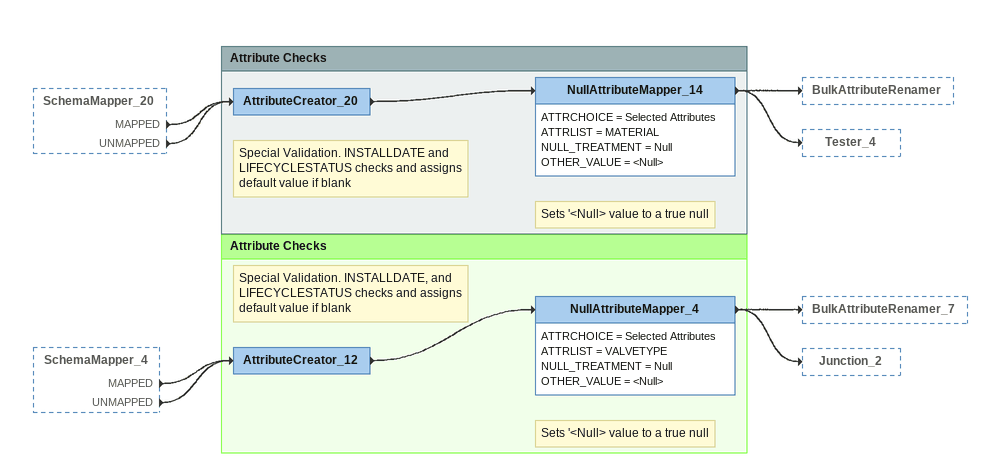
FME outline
SchemaMapper_20 [outside]
    MAPPED -> AttributeCreator_20
    UNMAPPED -> AttributeCreator_20
SchemaMapper_4 [outside]
    MAPPED -> AttributeCreator_12
    UNMAPPED -> AttributeCreator_12

Bookmark: Attribute Checks
Note: Special Validation. INSTALLDATE, and LIFECYCLESTATUS checks and assigns default value if blank
AttributeCreator_12
    -> NullAttributeMapper_4
Note: Sets '<Null> value to a true null
NullAttributeMapper_4
    ATTRCHOICE = Selected Attributes
    ATTRLIST = VALVETYPE
    NULL_TREATMENT = Null
    OTHER_VALUE = <Null>
    -> BulkAttributeRenamer_7
    -> Junction_2

Bookmark: Attribute Checks
Note: Special Validation. INSTALLDATE and LIFECYCLESTATUS checks and assigns default value if blank
AttributeCreator_20
    -> NullAttributeMapper_14
Note: Sets '<Null> value to a true null
NullAttributeMapper_14
    ATTRCHOICE = Selected Attributes
    ATTRLIST = MATERIAL
    NULL_TREATMENT = Null
    OTHER_VALUE = <Null>
    -> BulkAttributeRenamer
    -> Tester_4
